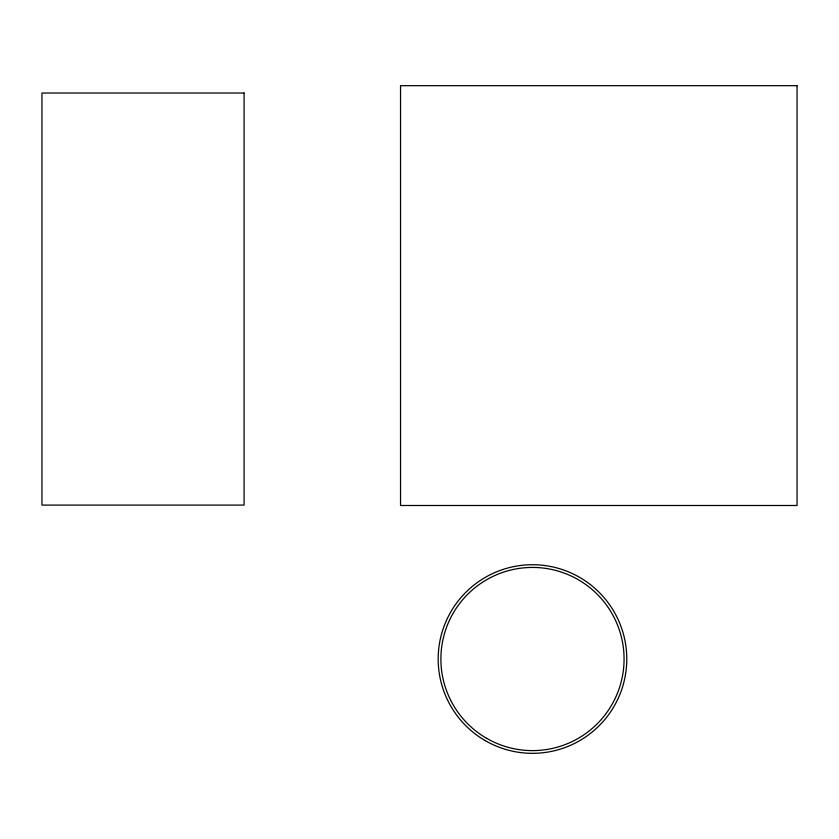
<?xml version="1.0" encoding="UTF-8"?>
<svg xmlns="http://www.w3.org/2000/svg" width="839" height="839" viewBox="0 0 839 839"><rect width="100%" height="100%" fill="white"/><g stroke="black" fill="none" stroke-linecap="round" stroke-linejoin="round"><path stroke-width="1.26" d="M797.05 85.672L400.539 85.672L400.539 505.498L797.05 505.498L797.05 85.672M244.086 93.024L41.95 93.024L41.95 505.088L244.086 505.088L244.086 93.024M485.152 740.596A94.304 94.304 0 0 0 626.785 659.223A94.304 94.304 0 0 0 485.498 577.253A94.304 94.304 0 0 0 485.152 740.596M486.515 738.247A91.598 91.598 0 0 0 624.069 659.223A91.598 91.598 0 0 0 486.851 579.602A91.598 91.598 0 0 0 486.515 738.247"/></g></svg>
